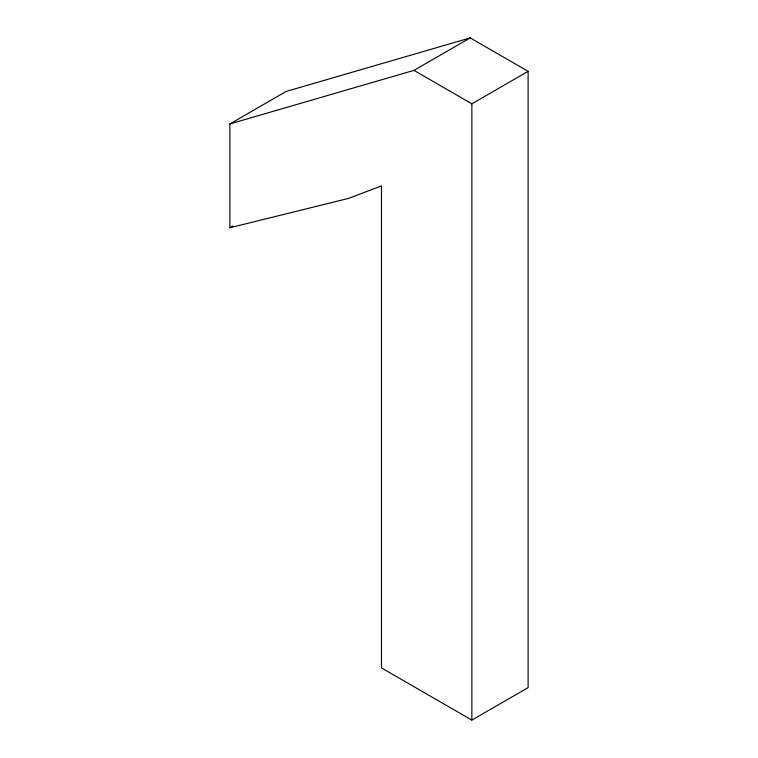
<?xml version="1.0" encoding="UTF-8"?>
<svg xmlns="http://www.w3.org/2000/svg" width="758" height="758" viewBox="0 0 758 758"><rect width="100%" height="100%" fill="white"/><g stroke="black" fill="none" stroke-linecap="round" stroke-linejoin="round"><path stroke-width="1.14" d="M229.882 123.924L286.136 91.443L470.216 37.9L528.118 71.328L528.118 687.62L471.864 720.1L381.473 667.912L381.473 185.899L348.519 198.406L229.882 227.76L229.882 123.924L413.953 70.38L470.216 37.9M229.882 227.76L232.952 225.988M413.953 70.38L471.864 103.808L528.118 71.328M471.864 103.808L471.864 720.1"/></g></svg>
